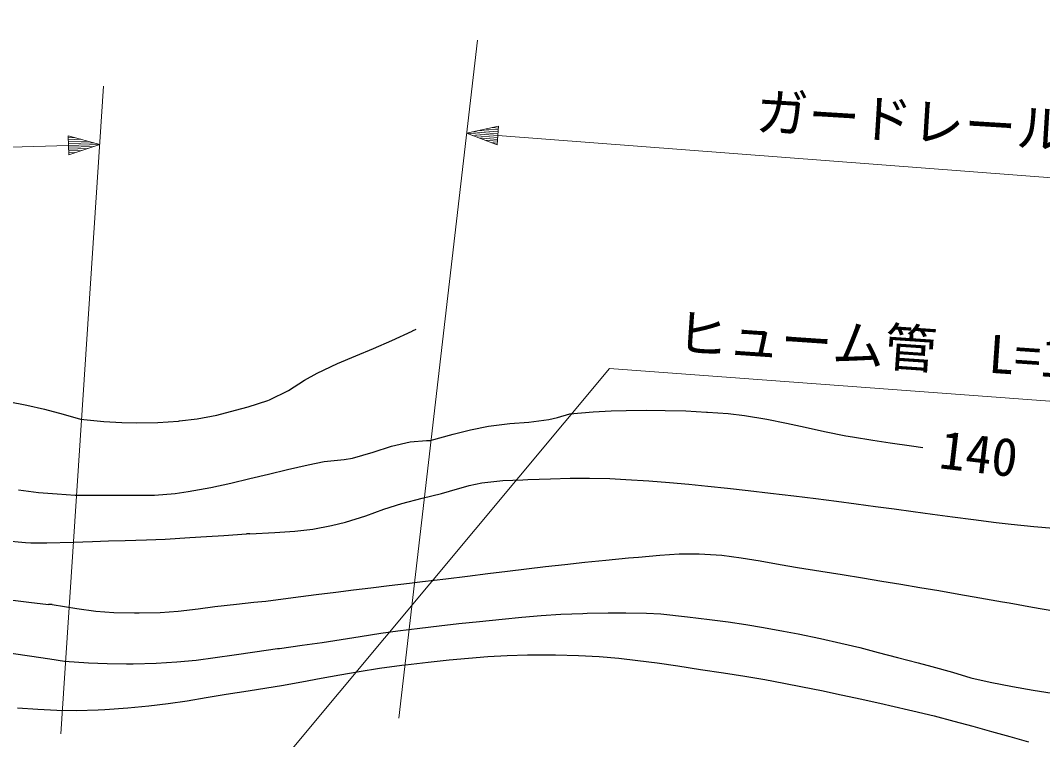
# Model space of a CAD drawing. Units: millimetres, scale not verified. Extents: x 40000 to 680000, y 20000 to 380000.
# Drawn here: x 469845 to 518838, y 277220 to 311696 of the extents above; entities that cross this region are included whole.
import ezdxf
from ezdxf.enums import TextEntityAlignment as Align

# ---------------------------------------------------------------- set-up
doc = ezdxf.new("R2010")
doc.units = ezdxf.units.MM
doc.header["$LTSCALE"] = 1000
doc.layers.add('M-BGD', color=7, linetype='Continuous', lineweight=25)
doc.layers.add('M-STR-HTXT', color=7, linetype='Continuous', lineweight=13)
doc.styles.add('ＭＳ ゴシック', font='')
doc.styles.get('ＭＳ ゴシック').set_extended_font_data('MS Gothic')

msp = doc.modelspace()

# ---------------------------------------------------------------- linework, layer by layer
at = {"layer": 'M-BGD'}
for p, q in [((480848, 287077), (480679, 287077)), ((471366, 283690), (471196, 283690))]:
    msp.add_line(p, q, dxfattribs=at)
for points in [[(480764, 293173), (481703, 293482), (481780, 293511), (482686, 293954), (483466, 294444), (484066, 294781), (485039, 295246), (485917, 295624), (486763, 295972), (487641, 296346), (488614, 296802), (488638, 296813), (488807, 296898)], [(469251, 293428), (470159, 293247), (470992, 293052), (471890, 292821), (472720, 292580)], [(472720, 292580), (473841, 292474), (474704, 292420), (475430, 292411), (476431, 292426), (477421, 292492), (477462, 292495), (478316, 292604), (479261, 292776), (480146, 293005), (480764, 293173)], [(496173, 292834), (497302, 292927), (498161, 292980), (498882, 293003), (499876, 293014), (500745, 293003), (501746, 292975), (502737, 292921), (502777, 292919), (503765, 292844), (504555, 292749), (505624, 292579), (506567, 292390), (507460, 292190), (508380, 291987), (509403, 291788), (509720, 291733), (510701, 291572), (511541, 291443), (512550, 291301), (513106, 291225)], [(489484, 291564), (490580, 291865), (491423, 292068), (492278, 292241), (493303, 292377), (494215, 292441), (495170, 292569), (495580, 292665), (496173, 292834)], [(472466, 288939), (473631, 288939), (474489, 288939), (475430, 288939), (476276, 288939), (477257, 289017), (477885, 289109), (478966, 289308), (479936, 289515), (480842, 289728), (481730, 289947), (482649, 290168), (483644, 290392), (484404, 290548), (485368, 290654), (485759, 290717), (486759, 290991), (487630, 291278), (488527, 291495), (489315, 291564), (489484, 291564)], [(480848, 287077), (482045, 287143), (482998, 287206), (483854, 287305), (484757, 287475), (485423, 287638), (486404, 287943), (487268, 288261), (488121, 288537), (489102, 288797), (490022, 289022), (490414, 289121), (491356, 289395), (491965, 289526), (492966, 289640), (493928, 289677), (494169, 289684), (495245, 289718), (496196, 289746), (497114, 289755), (498093, 289734), (498856, 289695), (499958, 289621), (500954, 289542), (501886, 289458), (502798, 289366), (503730, 289265), (504725, 289155), (505796, 289035), (506918, 288907), (507967, 288780), (508957, 288653), (509904, 288527), (510823, 288401), (511729, 288275), (512638, 288148), (513565, 288021), (514526, 287892), (515535, 287763), (516607, 287632), (517337, 287547), (518413, 287437), (519370, 287358)], [(469757, 289193), (470718, 289062), (471603, 288993), (472466, 288939)], [(451130, 287500), (452194, 287930), (453049, 288233), (453916, 288458), (454608, 288588), (455650, 288723), (456574, 288761), (457531, 288736), (458206, 288701), (459303, 288619), (460293, 288502), (461217, 288357), (462115, 288189), (463027, 288005), (463994, 287811), (465056, 287613), (465266, 287577), (466318, 287365), (467248, 287139), (468133, 286928), (469052, 286760), (470080, 286664), (470347, 286655), (471112, 286653)], [(471112, 286653), (472378, 286691), (473302, 286719), (474070, 286742), (474868, 286765), (475883, 286796), (476784, 286823)], [(476784, 286823), (477963, 286900), (478768, 286952), (479592, 287006), (480679, 287077)], [(481610, 283859), (482924, 284028), (484019, 284168), (484959, 284287), (485812, 284394), (486641, 284497), (487512, 284603), (488491, 284722), (489119, 284798), (490236, 284933), (491274, 285061), (492251, 285182), (493187, 285297), (494100, 285407), (495009, 285513), (495934, 285617), (496893, 285720), (497906, 285823), (498991, 285926), (499463, 285970), (500494, 286067), (501414, 286129), (502386, 286127), (503457, 286055), (504398, 285935), (505301, 285781), (506257, 285607), (507097, 285466), (508208, 285293), (509239, 285129), (510210, 284973), (511139, 284820), (512045, 284669), (512948, 284517), (513868, 284359), (514823, 284193), (515832, 284017), (516915, 283827), (517243, 283769), (518349, 283573), (519375, 283388)], [(459174, 285045), (460487, 284912), (461576, 284801), (462512, 284706), (463361, 284617), (464194, 284527), (465080, 284428), (466086, 284313), (466495, 284265), (467520, 284145), (468375, 284043), (469228, 283938), (470246, 283811), (471196, 283690)], [(471366, 283690), (472540, 283508), (473465, 283383), (474324, 283311), (475306, 283288), (475528, 283288), (476540, 283311), (477403, 283373), (478364, 283492), (479155, 283605)], [(479155, 283605), (480206, 283714), (481027, 283799), (481610, 283859)], [(471958, 280981), (473112, 280898), (473995, 280865), (474921, 280858), (475244, 280858), (476344, 280879), (477338, 280940), (478268, 281033), (479174, 281150), (480097, 281285), (481079, 281431), (482161, 281579), (482259, 281592), (483341, 281738), (484305, 281881), (485215, 282023), (486132, 282166), (487120, 282313), (487942, 282426), (488996, 282564), (489923, 282677), (490856, 282782), (491849, 282886), (492928, 282996), (493886, 283091), (494800, 283169), (495747, 283229), (496802, 283270), (497011, 283275), (498012, 283294), (498866, 283294), (499858, 283273), (500543, 283252)], [(500543, 283252), (501816, 283103), (502866, 282976), (503772, 282857), (504612, 282734), (505467, 282593), (506414, 282421), (507124, 282284), (508202, 282064), (509170, 281846), (510074, 281626), (510962, 281398), (511880, 281156), (512877, 280895), (513530, 280727), (514523, 280446), (515407, 280183), (516324, 279965), (517405, 279759), (518382, 279592), (519302, 279447)], [(467471, 281658), (468675, 281476), (469514, 281350), (470275, 281235), (471247, 281088), (471958, 280981)], [(469709, 278738), (470671, 278672), (471588, 278628), (472530, 278615), (473572, 278643), (473894, 278659), (474997, 278736), (475997, 278834), (476931, 278951), (477837, 279084), (478751, 279231), (479712, 279389), (480756, 279557), (481260, 279635), (482351, 279810), (483336, 279984), (484258, 280157), (485157, 280324), (486075, 280486), (487051, 280640), (488128, 280784), (488298, 280804), (489396, 280931), (490393, 281040), (491329, 281130), (492242, 281201), (493171, 281250), (494155, 281278), (495234, 281284), (495494, 281282), (496596, 281256), (497592, 281202), (498523, 281121), (499432, 281017), (500361, 280892), (501349, 280747), (502440, 280585), (502441, 280585), (503548, 280418), (504568, 280255), (505523, 280092), (506438, 279926), (507337, 279753), (508243, 279569), (509179, 279371), (510170, 279155), (511240, 278917), (511525, 278854), (512620, 278600), (513636, 278350), (514590, 278102), (515500, 277856), (516387, 277610), (517267, 277363), (518160, 277114)]]:
    msp.add_lwpolyline(points, dxfattribs=at)
at = {"layer": 'M-STR-HTXT'}
for p, q in [((491750, 310746), (487980, 278241)), ((471783, 277492), (473830, 308550)), ((491233, 306289), (492763, 306624)), ((491233, 306289), (492695, 305726)), ((491233, 306289), (492729, 306175)), ((492736, 306265), (491539, 306356)), ((491845, 306423), (492743, 306354)), ((492749, 306444), (492151, 306490)), ((492457, 306557), (492756, 306534)), ((492695, 305726), (492763, 306624)), ((473646, 305752), (472134, 306158)), ((472134, 306158), (472160, 305258)), ((472436, 306077), (472136, 306068)), ((472139, 305978), (472739, 305996)), ((473041, 305914), (472141, 305888)), ((472144, 305798), (473344, 305833)), ((473646, 305752), (472147, 305708)), ((473646, 305752), (472160, 305258)), ((492722, 306085), (491525, 306177)), ((491818, 306064), (492715, 305995)), ((492708, 305906), (492110, 305951)), ((492402, 305839), (492701, 305816)), ((492729, 306175), (547494, 301996)), ((472149, 305618), (473349, 305653)), ((473051, 305554), (472152, 305528)), ((472154, 305438), (472754, 305456)), ((472457, 305357), (472157, 305348))]:
    msp.add_line(p, q, dxfattribs=at)
for points in [[(204766, 296257), (229930, 333293), (248103, 342817), (313795, 344806), (333955, 341209), (400071, 312801), (437199, 304698), (472147, 305708)], [(536431, 292167), (498077, 295006), (476511, 269153)]]:
    msp.add_lwpolyline(points, dxfattribs=at)

# ---------------------------------------------------------------- texts
at = {"layer": 'M-BGD', "style": 'ＭＳ ゴシック'}
msp.add_text('140', height=1833, rotation=353.229, dxfattribs=at).set_placement((515611, 289469), align=Align.BOTTOM_CENTER)
at = {"layer": 'M-STR-HTXT', "style": 'ＭＳ ゴシック'}
for s, rotation, p in [('ガードレール\u3000L=49.0', 356.491, (517484, 305123)), ('ヒューム管\u3000L=11.0\u3000φ＝500', 356.088, (517716, 294157))]:
    msp.add_text(s, height=1833, rotation=rotation, dxfattribs=at).set_placement(p, align=Align.BOTTOM_CENTER)

doc.saveas('drawing.dxf')
